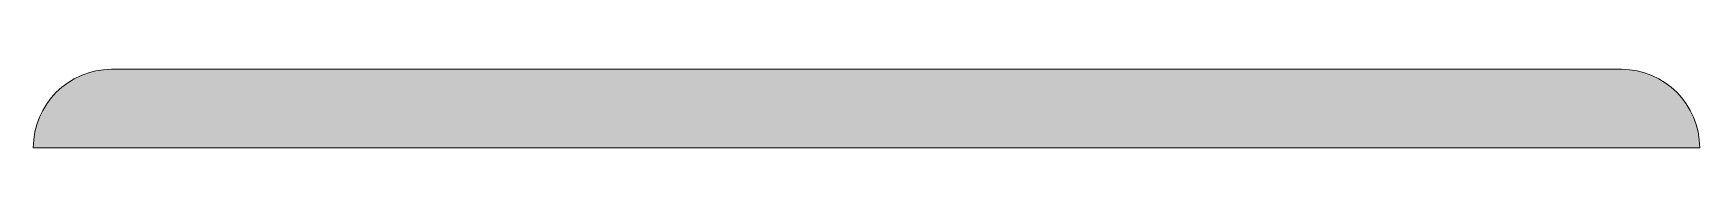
# Model space of a CAD drawing. Header units: inches. Extents: x 882 to 3929, y -1054 to 1677.
# Drawn here: x 882.5 to 1117.5, y -891.6 to -880.6 of the extents above; entities that cross this region are included whole.
import ezdxf

# ---------------------------------------------------------------- set-up
doc = ezdxf.new("R2010")
doc.units = ezdxf.units.IN
doc.header["$MEASUREMENT"] = 0
doc.layers.add('Layer 1', color=7, linetype='Continuous')

msp = doc.modelspace()

# ---------------------------------------------------------------- hatches: boundary and pattern name
at = {"layer": 'Layer 1', "true_color": 0xf8ca98}
h = msp.add_hatch(color=31, dxfattribs=at)
h.dxf.hatch_style = 2
edge = h.paths.add_edge_path()
edge.add_spline(control_points=[(1106.5, -880.6), (1106.5, -880.6), (893.5, -880.6), (893.5, -880.6), (887.4, -880.6), (882.45, -885.55), (882.45, -891.65), (882.45, -891.65), (882.45, -891.65), (882.45, -891.65), (882.45, -891.65), (1117.55, -891.65), (1117.55, -891.65), (1117.55, -891.65), (1117.55, -891.65), (1117.55, -891.65), (1117.55, -885.55), (1112.6, -880.6), (1106.5, -880.6)], knot_values=[0, 0, 0, 0, 1, 1, 1, 2, 2, 2, 3, 3, 3, 4, 4, 4, 5, 5, 5, 6, 6, 6, 6], degree=3, periodic=1)

# ---------------------------------------------------------------- linework, layer by layer
at = {"layer": 'Layer 1', "lineweight": 0}
msp.add_open_spline([(1106.5, -880.6), (1106.5, -880.6), (893.5, -880.6), (893.5, -880.6), (887.4, -880.6), (882.45, -885.55), (882.45, -891.65), (882.45, -891.65), (882.45, -891.65), (882.45, -891.65), (882.45, -891.65), (1117.55, -891.65), (1117.55, -891.65), (1117.55, -891.65), (1117.55, -891.65), (1117.55, -891.65), (1117.55, -885.55), (1112.6, -880.6), (1106.5, -880.6)], degree=3, knots=[0, 0, 0, 0, 1, 1, 1, 2, 2, 2, 3, 3, 3, 4, 4, 4, 5, 5, 5, 6, 6, 6, 6], dxfattribs=at)

doc.saveas('drawing.dxf')
